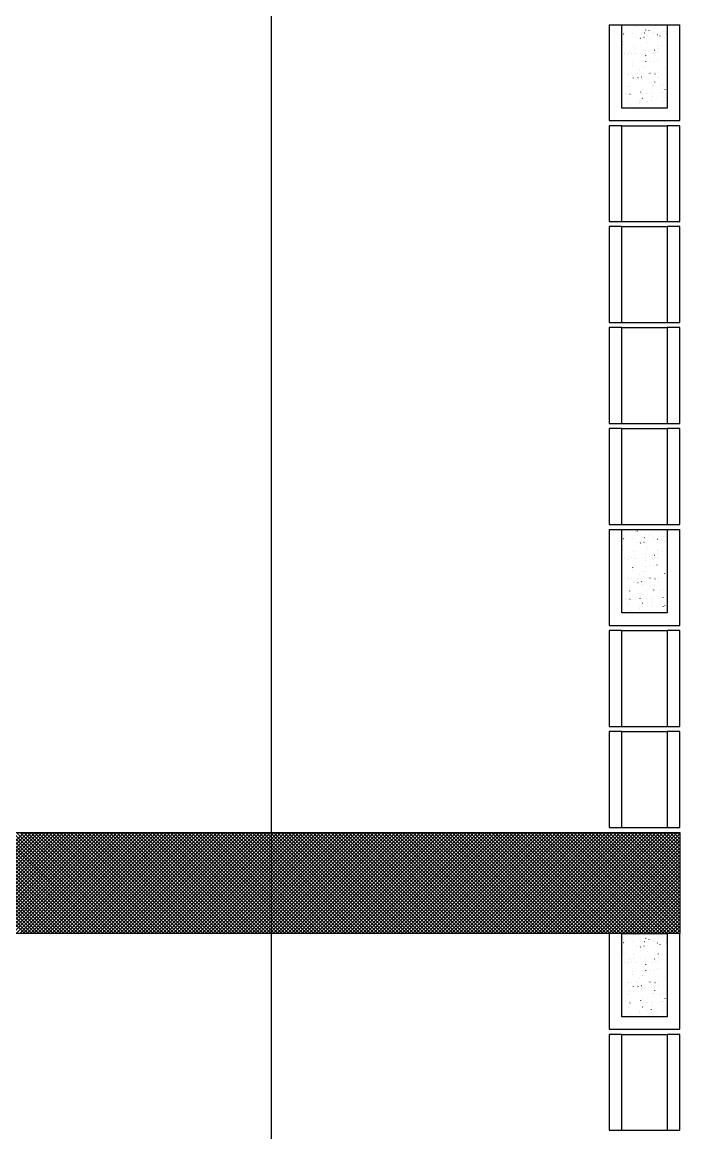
# Model space of a CAD drawing. Extents: x 0 to 119, y 0 to 84.
# Drawn here: x 68.547 to 71.152, y 37.101 to 41.501 of the extents above; entities that cross this region are included whole.
import ezdxf

# ---------------------------------------------------------------- set-up
doc = ezdxf.new("R2010")
doc.units = 0
doc.header["$MEASUREMENT"] = 0
for name, color, linetype in [('10', 252, 'CONTINUOUS'), ('29', 9, 'CONTINUOUS'), ('32', 250, 'CONTINUOUS'), ('6', 178, 'CONTINUOUS')]:
    doc.layers.add(name, color=color, linetype=linetype)

msp = doc.modelspace()

# ---------------------------------------------------------------- linework, layer by layer
at = {"layer": '10', "color": 252, "linetype": 'Continuous'}
for p, q in [((70.871985, 41.491044), (70.871985, 41.111044)), ((70.871985, 41.491044), (71.151985, 41.491044)), ((70.921985, 41.491044), (71.101985, 41.491044)), ((70.921985, 41.161044), (70.921985, 41.491044)), ((71.101985, 41.491044), (71.101985, 41.161044)), ((71.151985, 41.111044), (71.151985, 41.491044)), ((71.101985, 41.161044), (70.921985, 41.161044)), ((70.871985, 41.111044), (71.151985, 41.111044)), ((70.921985, 41.091044), (71.101985, 41.091044)), ((70.921985, 40.711044), (71.101985, 40.711044)), ((70.921985, 40.691044), (71.101985, 40.691044)), ((70.921985, 40.311044), (71.101985, 40.311044)), ((70.921985, 40.311044), (71.101985, 40.311044)), ((70.921985, 40.291044), (71.101985, 40.291044)), ((70.921985, 39.911044), (71.101985, 39.911044)), ((70.921985, 39.891044), (71.101985, 39.891044)), ((70.871985, 39.491044), (70.871985, 39.111044)), ((70.871985, 39.491044), (71.151985, 39.491044)), ((70.921985, 39.511044), (71.101985, 39.511044)), ((70.921985, 39.511044), (71.101985, 39.511044)), ((70.921985, 39.491044), (71.101985, 39.491044)), ((70.921985, 39.161044), (70.921985, 39.491044)), ((71.101985, 39.491044), (71.101985, 39.161044)), ((71.151985, 39.111044), (71.151985, 39.491044)), ((71.101985, 39.161044), (70.921985, 39.161044)), ((70.871985, 39.111044), (71.151985, 39.111044)), ((70.921985, 39.091044), (71.101985, 39.091044)), ((70.921985, 38.711044), (71.101985, 38.711044)), ((70.921985, 38.691044), (71.101985, 38.691044)), ((70.921985, 38.311044), (71.101985, 38.311044)), ((70.871985, 37.891044), (70.871985, 37.511044)), ((70.921985, 37.891044), (71.101985, 37.891044)), ((70.921985, 37.891044), (71.101985, 37.891044)), ((70.921985, 37.561044), (70.921985, 37.891044)), ((71.101985, 37.891044), (71.101985, 37.561044)), ((71.151985, 37.511044), (71.151985, 37.891044)), ((71.101985, 37.561044), (70.921985, 37.561044)), ((70.871985, 37.511044), (71.151985, 37.511044)), ((70.921985, 37.491044), (71.101985, 37.491044)), ((70.921985, 37.111044), (71.101985, 37.111044)), ((70.921985, 37.111044), (71.101985, 37.111044))]:
    msp.add_line(p, q, dxfattribs=at)
for points in [[(70.871985, 40.711044), (70.921985, 40.711044), (70.921985, 41.091044), (70.871985, 41.091044), (70.871985, 40.711044)], [(71.101985, 40.711044), (71.151985, 40.711044), (71.151985, 41.091044), (71.101985, 41.091044), (71.101985, 40.711044)], [(70.871985, 40.311044), (70.921985, 40.311044), (70.921985, 40.691044), (70.871985, 40.691044), (70.871985, 40.311044)], [(71.101985, 40.311044), (71.151985, 40.311044), (71.151985, 40.691044), (71.101985, 40.691044), (71.101985, 40.311044)], [(70.871985, 39.911044), (70.921985, 39.911044), (70.921985, 40.291044), (70.871985, 40.291044), (70.871985, 39.911044)], [(71.101985, 39.911044), (71.151985, 39.911044), (71.151985, 40.291044), (71.101985, 40.291044), (71.101985, 39.911044)], [(70.871985, 39.511044), (70.921985, 39.511044), (70.921985, 39.891044), (70.871985, 39.891044), (70.871985, 39.511044)], [(71.101985, 39.511044), (71.151985, 39.511044), (71.151985, 39.891044), (71.101985, 39.891044), (71.101985, 39.511044)], [(70.871985, 38.711044), (70.921985, 38.711044), (70.921985, 39.091044), (70.871985, 39.091044), (70.871985, 38.711044)], [(71.101985, 38.711044), (71.151985, 38.711044), (71.151985, 39.091044), (71.101985, 39.091044), (71.101985, 38.711044)], [(70.871985, 38.311044), (70.921985, 38.311044), (70.921985, 38.691044), (70.871985, 38.691044), (70.871985, 38.311044)], [(71.101985, 38.311044), (71.151985, 38.311044), (71.151985, 38.691044), (71.101985, 38.691044), (71.101985, 38.311044)], [(70.871985, 37.111044), (70.921985, 37.111044), (70.921985, 37.491044), (70.871985, 37.491044), (70.871985, 37.111044)], [(71.101985, 37.111044), (71.151985, 37.111044), (71.151985, 37.491044), (71.101985, 37.491044), (71.101985, 37.111044)]]:
    msp.add_lwpolyline(points, dxfattribs=at)
at = {"layer": '29', "color": 9, "linetype": 'Continuous'}
for p, q in [((70.921985, 41.473278), (70.921985, 41.473278)), ((70.921985, 41.472777), (70.921985, 41.472777)), ((70.921985, 41.472777), (70.921985, 41.472777)), ((70.921985, 41.455236), (70.922256, 41.455247)), ((70.92236, 41.473361), (70.922653, 41.473426)), ((70.929449, 41.455561), (70.929749, 41.455575)), ((70.934053, 41.457933), (70.934092, 41.458231)), ((70.964815, 41.457106), (70.965115, 41.457119)), ((70.97508, 41.485049), (70.975373, 41.485114)), ((70.985058, 41.485199), (70.985098, 41.485496)), ((71.00204, 41.450603), (71.002222, 41.450841)), ((71.005277, 41.458872), (71.005576, 41.458885)), ((71.01277, 41.459199), (71.013069, 41.459212)), ((71.017015, 41.47012), (71.017198, 41.470358)), ((71.030112, 41.467255), (71.030151, 41.467552)), ((71.048136, 41.460743), (71.048436, 41.460757)), ((71.062812, 41.452936), (71.063105, 41.453001)), ((71.088597, 41.46251), (71.088897, 41.462523)), ((71.09609, 41.462837), (71.09639, 41.46285)), ((71.101908, 41.454251), (71.101985, 41.454352)), ((70.921985, 41.421716), (70.921985, 41.421716)), ((70.921985, 41.421716), (70.921985, 41.421716)), ((70.926619, 41.422743), (70.926912, 41.422808)), ((70.928101, 41.412723), (70.92814, 41.413021)), ((70.967432, 41.405501), (70.967614, 41.405739)), ((70.979106, 41.439989), (70.979146, 41.440286)), ((70.992452, 41.438108), (70.992634, 41.438346)), ((70.995448, 41.438002), (70.99574, 41.438067)), ((71.010092, 41.441248), (71.010385, 41.441313)), ((71.023749, 41.418922), (71.023788, 41.419219)), ((71.0673, 41.409149), (71.067483, 41.409387)), ((71.074754, 41.446188), (71.074793, 41.446485)), ((71.08318, 41.405889), (71.083472, 41.405954)), ((71.09232, 41.441756), (71.092503, 41.441994)), ((71.097824, 41.409136), (71.098117, 41.409201)), ((70.921985, 41.374819), (70.921985, 41.374819)), ((70.921985, 41.374819), (70.921985, 41.374819)), ((70.921985, 41.370154), (70.921985, 41.370154)), ((70.921985, 41.370154), (70.921985, 41.370154)), ((70.921985, 41.370154), (70.921985, 41.370154)), ((70.921985, 41.36627), (70.921985, 41.36627)), ((70.921985, 41.36627), (70.921985, 41.36627)), ((70.921985, 41.36627), (70.921985, 41.36627)), ((70.933655, 41.375329), (70.933954, 41.375342)), ((70.942868, 41.373489), (70.943051, 41.373727)), ((70.946986, 41.375696), (70.947279, 41.375761)), ((70.952456, 41.385984), (70.952639, 41.386222)), ((70.961631, 41.378943), (70.961924, 41.379008)), ((70.972743, 41.391656), (70.972782, 41.391953)), ((70.974116, 41.377095), (70.974416, 41.377108)), ((70.981609, 41.377422), (70.981909, 41.377435)), ((71.014351, 41.39063), (71.014644, 41.390695)), ((71.016975, 41.378966), (71.017275, 41.378979)), ((71.017092, 41.368358), (71.017131, 41.368656)), ((71.042736, 41.377137), (71.042919, 41.377375)), ((71.052324, 41.389632), (71.052507, 41.38987)), ((71.057437, 41.380733), (71.057736, 41.380746)), ((71.06493, 41.38106), (71.065229, 41.381073)), ((71.068097, 41.395624), (71.068136, 41.395921)), ((71.100296, 41.382604), (71.100596, 41.382617)), ((70.921985, 41.346274), (70.921985, 41.346274)), ((70.921985, 41.346274), (70.921985, 41.346274)), ((70.921985, 41.318591), (70.921985, 41.318591)), ((70.921985, 41.318591), (70.921985, 41.318591)), ((70.965889, 41.328325), (70.966182, 41.328389)), ((70.966086, 41.341092), (70.966126, 41.34139)), ((71.002741, 41.325014), (71.002923, 41.325252)), ((71.01114, 41.323148), (71.011179, 41.323446)), ((71.017716, 41.34453), (71.017899, 41.344768)), ((71.034718, 41.343584), (71.035011, 41.343648)), ((71.049363, 41.34683), (71.049656, 41.346895)), ((71.062145, 41.350414), (71.062184, 41.350711)), ((71.093021, 41.316166), (71.093204, 41.316404)), ((70.921985, 41.294402), (70.921985, 41.294402)), ((70.921985, 41.294402), (70.921985, 41.294402)), ((70.921985, 41.294402), (70.921985, 41.294402)), ((70.942955, 41.295318), (70.943255, 41.295331)), ((70.950448, 41.295645), (70.950748, 41.295658)), ((70.960134, 41.295882), (70.960174, 41.29618)), ((70.968133, 41.279912), (70.968315, 41.28015)), ((70.985815, 41.297189), (70.986114, 41.297202)), ((70.986257, 41.281278), (70.98655, 41.281343)), ((70.993153, 41.312518), (70.993335, 41.312756)), ((71.000901, 41.284524), (71.001194, 41.284589)), ((71.004777, 41.274815), (71.004816, 41.275113)), ((71.026276, 41.298956), (71.026576, 41.298969)), ((71.033769, 41.299283), (71.034069, 41.299296)), ((71.053621, 41.296212), (71.053914, 41.296277)), ((71.055782, 41.302081), (71.055821, 41.302378)), ((71.068001, 41.28356), (71.068183, 41.283798)), ((71.069135, 41.300827), (71.069435, 41.30084)), ((71.10013, 41.278783), (71.100169, 41.27908)), ((70.921985, 41.267029), (70.921985, 41.267029)), ((70.921985, 41.267029), (70.921985, 41.267029)), ((70.921985, 41.267029), (70.921985, 41.267029)), ((70.943569, 41.2479), (70.943752, 41.248138)), ((70.953157, 41.260395), (70.95334, 41.260633)), ((70.953771, 41.24755), (70.95381, 41.247847)), ((71.00516, 41.233906), (71.005453, 41.233971)), ((71.043437, 41.251548), (71.04362, 41.251786)), ((71.049125, 41.251517), (71.049164, 41.251815)), ((71.053025, 41.264043), (71.053208, 41.264281)), ((71.073989, 41.249165), (71.074282, 41.24923)), ((71.088633, 41.252412), (71.088926, 41.252477)), ((71.094178, 41.233573), (71.094217, 41.233871)), ((70.921985, 41.219771), (70.921985, 41.219771)), ((70.921985, 41.219771), (70.921985, 41.219771)), ((70.921985, 41.215467), (70.921985, 41.215467)), ((70.921985, 41.215467), (70.921985, 41.215467)), ((70.921985, 41.215467), (70.921985, 41.215467)), ((70.921985, 41.213986), (70.921985, 41.213986)), ((70.921985, 41.213986), (70.921985, 41.213986)), ((70.937796, 41.218972), (70.938089, 41.219037)), ((70.947114, 41.196986), (70.947154, 41.197283)), ((70.95244, 41.222218), (70.952733, 41.222283)), ((70.954654, 41.215412), (70.954954, 41.215425)), ((70.993854, 41.186929), (70.994036, 41.187167)), ((70.995116, 41.217179), (70.995415, 41.217192)), ((70.99812, 41.224252), (70.998159, 41.224549)), ((71.002608, 41.217506), (71.002908, 41.217519)), ((71.003442, 41.199424), (71.003624, 41.199662)), ((71.018417, 41.218941), (71.0186, 41.219179)), ((71.025528, 41.186859), (71.025821, 41.186924)), ((71.037975, 41.21905), (71.038274, 41.219063)), ((71.040172, 41.190106), (71.040465, 41.190171)), ((71.043173, 41.206307), (71.043212, 41.206605)), ((71.078436, 41.220817), (71.078736, 41.22083)), ((71.085929, 41.221144), (71.086229, 41.221157)), ((71.087815, 41.18524), (71.087854, 41.185538)), ((71.092892, 41.201794), (71.093185, 41.201859)), ((71.093722, 41.190577), (71.093904, 41.190815)), ((70.921985, 41.163905), (70.921985, 41.163905)), ((70.921985, 41.163905), (70.921985, 41.163905)), ((70.942383, 41.161044), (70.942383, 41.161044)), ((70.956699, 41.1716), (70.956992, 41.171665)), ((70.973991, 41.161044), (70.973991, 41.161044)), ((70.973991, 41.161044), (70.973991, 41.161044)), ((70.989798, 41.161044), (70.989798, 41.161044)), ((70.989798, 41.161044), (70.989798, 41.161044)), ((70.989798, 41.161044), (70.989798, 41.161044)), ((70.992168, 41.179042), (70.992207, 41.179339)), ((71.037214, 41.161044), (71.037214, 41.161044)), ((71.037214, 41.161044), (71.037214, 41.161044)), ((71.037214, 41.161044), (71.037214, 41.161044)), ((71.07106, 41.161044), (71.07106, 41.161044)), ((71.07106, 41.161044), (71.07106, 41.161044)), ((71.08463, 41.161044), (71.08463, 41.161044)), ((71.08463, 41.161044), (71.08463, 41.161044)), ((70.921985, 39.473278), (70.921985, 39.473278)), ((70.921985, 39.472777), (70.921985, 39.472777)), ((70.921985, 39.472777), (70.921985, 39.472777)), ((70.92236, 39.473361), (70.922653, 39.473426)), ((70.97508, 39.485049), (70.975373, 39.485114)), ((70.985058, 39.485199), (70.985098, 39.485496)), ((71.017015, 39.47012), (71.017198, 39.470358)), ((70.921985, 39.455236), (70.922256, 39.455247)), ((70.929449, 39.455561), (70.929749, 39.455575)), ((70.934053, 39.457933), (70.934092, 39.458231)), ((70.964815, 39.457106), (70.965115, 39.457119)), ((70.979106, 39.439989), (70.979146, 39.440286)), ((70.992452, 39.438108), (70.992634, 39.438346)), ((70.995448, 39.438002), (70.99574, 39.438067)), ((71.00204, 39.450603), (71.002222, 39.450841)), ((71.005277, 39.458872), (71.005576, 39.458885)), ((71.010092, 39.441248), (71.010385, 39.441313)), ((71.01277, 39.459199), (71.013069, 39.459212)), ((71.030112, 39.467255), (71.030151, 39.467552)), ((71.048136, 39.460743), (71.048436, 39.460757)), ((71.062812, 39.452936), (71.063105, 39.453001)), ((71.074754, 39.446188), (71.074793, 39.446485)), ((71.088597, 39.46251), (71.088897, 39.462523)), ((71.09232, 39.441756), (71.092503, 39.441994)), ((71.09609, 39.462837), (71.09639, 39.46285)), ((71.101908, 39.454251), (71.101985, 39.454352)), ((70.921985, 39.421716), (70.921985, 39.421716)), ((70.921985, 39.421716), (70.921985, 39.421716)), ((70.926619, 39.422743), (70.926912, 39.422808)), ((70.928101, 39.412723), (70.92814, 39.413021)), ((70.952456, 39.385984), (70.952639, 39.386222)), ((70.967432, 39.405501), (70.967614, 39.405739)), ((70.972743, 39.391656), (70.972782, 39.391953)), ((71.014351, 39.39063), (71.014644, 39.390695)), ((71.023749, 39.418922), (71.023788, 39.419219)), ((71.052324, 39.389632), (71.052507, 39.38987)), ((71.057437, 39.380733), (71.057736, 39.380746)), ((71.06493, 39.38106), (71.065229, 39.381073)), ((71.0673, 39.409149), (71.067483, 39.409387)), ((71.068097, 39.395624), (71.068136, 39.395921)), ((71.08318, 39.405889), (71.083472, 39.405954)), ((71.097824, 39.409136), (71.098117, 39.409201)), ((71.100296, 39.382604), (71.100596, 39.382617)), ((70.921985, 39.374819), (70.921985, 39.374819)), ((70.921985, 39.374819), (70.921985, 39.374819)), ((70.921985, 39.370154), (70.921985, 39.370154)), ((70.921985, 39.370154), (70.921985, 39.370154)), ((70.921985, 39.370154), (70.921985, 39.370154)), ((70.921985, 39.36627), (70.921985, 39.36627)), ((70.921985, 39.36627), (70.921985, 39.36627)), ((70.921985, 39.36627), (70.921985, 39.36627)), ((70.921985, 39.346274), (70.921985, 39.346274)), ((70.921985, 39.346274), (70.921985, 39.346274)), ((70.933655, 39.375329), (70.933954, 39.375342)), ((70.942868, 39.373489), (70.943051, 39.373727)), ((70.946986, 39.375696), (70.947279, 39.375761)), ((70.961631, 39.378943), (70.961924, 39.379008)), ((70.966086, 39.341092), (70.966126, 39.34139)), ((70.974116, 39.377095), (70.974416, 39.377108)), ((70.981609, 39.377422), (70.981909, 39.377435)), ((71.016975, 39.378966), (71.017275, 39.378979)), ((71.017092, 39.368358), (71.017131, 39.368656)), ((71.017716, 39.34453), (71.017899, 39.344768)), ((71.034718, 39.343584), (71.035011, 39.343648)), ((71.042736, 39.377137), (71.042919, 39.377375)), ((71.049363, 39.34683), (71.049656, 39.346895)), ((71.062145, 39.350414), (71.062184, 39.350711)), ((70.921985, 39.318591), (70.921985, 39.318591)), ((70.921985, 39.318591), (70.921985, 39.318591)), ((70.921985, 39.294402), (70.921985, 39.294402)), ((70.921985, 39.294402), (70.921985, 39.294402)), ((70.921985, 39.294402), (70.921985, 39.294402)), ((70.942955, 39.295318), (70.943255, 39.295331)), ((70.950448, 39.295645), (70.950748, 39.295658)), ((70.960134, 39.295882), (70.960174, 39.29618)), ((70.965889, 39.328325), (70.966182, 39.328389)), ((70.985815, 39.297189), (70.986114, 39.297202)), ((70.993153, 39.312518), (70.993335, 39.312756)), ((71.002741, 39.325014), (71.002923, 39.325252)), ((71.01114, 39.323148), (71.011179, 39.323446)), ((71.026276, 39.298956), (71.026576, 39.298969)), ((71.033769, 39.299283), (71.034069, 39.299296)), ((71.053621, 39.296212), (71.053914, 39.296277)), ((71.055782, 39.302081), (71.055821, 39.302378)), ((71.069135, 39.300827), (71.069435, 39.30084)), ((71.093021, 39.316166), (71.093204, 39.316404)), ((70.921985, 39.267029), (70.921985, 39.267029)), ((70.921985, 39.267029), (70.921985, 39.267029)), ((70.921985, 39.267029), (70.921985, 39.267029)), ((70.943569, 39.2479), (70.943752, 39.248138)), ((70.953157, 39.260395), (70.95334, 39.260633)), ((70.968133, 39.279912), (70.968315, 39.28015)), ((70.986257, 39.281278), (70.98655, 39.281343)), ((71.000901, 39.284524), (71.001194, 39.284589)), ((71.004777, 39.274815), (71.004816, 39.275113)), ((71.043437, 39.251548), (71.04362, 39.251786)), ((71.049125, 39.251517), (71.049164, 39.251815)), ((71.053025, 39.264043), (71.053208, 39.264281)), ((71.068001, 39.28356), (71.068183, 39.283798)), ((71.073989, 39.249165), (71.074282, 39.24923)), ((71.088633, 39.252412), (71.088926, 39.252477)), ((71.10013, 39.278783), (71.100169, 39.27908)), ((70.921985, 39.219771), (70.921985, 39.219771)), ((70.921985, 39.219771), (70.921985, 39.219771)), ((70.921985, 39.215467), (70.921985, 39.215467)), ((70.921985, 39.215467), (70.921985, 39.215467)), ((70.921985, 39.215467), (70.921985, 39.215467)), ((70.921985, 39.213986), (70.921985, 39.213986)), ((70.921985, 39.213986), (70.921985, 39.213986)), ((70.937796, 39.218972), (70.938089, 39.219037)), ((70.95244, 39.222218), (70.952733, 39.222283)), ((70.953771, 39.24755), (70.95381, 39.247847)), ((70.954654, 39.215412), (70.954954, 39.215425)), ((70.995116, 39.217179), (70.995415, 39.217192)), ((70.99812, 39.224252), (70.998159, 39.224549)), ((71.002608, 39.217506), (71.002908, 39.217519)), ((71.00516, 39.233906), (71.005453, 39.233971)), ((71.018417, 39.218941), (71.0186, 39.219179)), ((71.037975, 39.21905), (71.038274, 39.219063)), ((71.043173, 39.206307), (71.043212, 39.206605)), ((71.078436, 39.220817), (71.078736, 39.22083)), ((71.085929, 39.221144), (71.086229, 39.221157)), ((71.094178, 39.233573), (71.094217, 39.233871)), ((70.921985, 39.163905), (70.921985, 39.163905)), ((70.921985, 39.163905), (70.921985, 39.163905)), ((70.942383, 39.161044), (70.942383, 39.161044)), ((70.947114, 39.196986), (70.947154, 39.197283)), ((70.956699, 39.1716), (70.956992, 39.171665)), ((70.973991, 39.161044), (70.973991, 39.161044)), ((70.973991, 39.161044), (70.973991, 39.161044)), ((70.989798, 39.161044), (70.989798, 39.161044)), ((70.989798, 39.161044), (70.989798, 39.161044)), ((70.989798, 39.161044), (70.989798, 39.161044)), ((70.992168, 39.179042), (70.992207, 39.179339)), ((70.993854, 39.186929), (70.994036, 39.187167)), ((71.003442, 39.199424), (71.003624, 39.199662)), ((71.025528, 39.186859), (71.025821, 39.186924)), ((71.037214, 39.161044), (71.037214, 39.161044)), ((71.037214, 39.161044), (71.037214, 39.161044)), ((71.037214, 39.161044), (71.037214, 39.161044)), ((71.040172, 39.190106), (71.040465, 39.190171)), ((71.07106, 39.161044), (71.07106, 39.161044)), ((71.07106, 39.161044), (71.07106, 39.161044)), ((71.08463, 39.161044), (71.08463, 39.161044)), ((71.08463, 39.161044), (71.08463, 39.161044)), ((71.087815, 39.18524), (71.087854, 39.185538)), ((71.092892, 39.201794), (71.093185, 39.201859)), ((71.093722, 39.190577), (71.093904, 39.190815)), ((68.155214, 37.891044), (68.555214, 38.291044)), ((68.156811, 38.291044), (68.556811, 37.891044)), ((68.169356, 37.891044), (68.569356, 38.291044)), ((68.170953, 38.291044), (68.570953, 37.891044)), ((68.183498, 37.891044), (68.583498, 38.291044)), ((68.185095, 38.291044), (68.585095, 37.891044)), ((68.19764, 37.891044), (68.59764, 38.291044)), ((68.199238, 38.291044), (68.599238, 37.891044)), ((68.211782, 37.891044), (68.611782, 38.291044)), ((68.21338, 38.291044), (68.61338, 37.891044)), ((68.225925, 37.891044), (68.625925, 38.291044)), ((68.227522, 38.291044), (68.627522, 37.891044)), ((68.240067, 37.891044), (68.640067, 38.291044)), ((68.241664, 38.291044), (68.641664, 37.891044)), ((68.254209, 37.891044), (68.654209, 38.291044)), ((68.255806, 38.291044), (68.655806, 37.891044)), ((68.268351, 37.891044), (68.668351, 38.291044)), ((68.269948, 38.291044), (68.669948, 37.891044)), ((68.282493, 37.891044), (68.682493, 38.291044)), ((68.28409, 38.291044), (68.68409, 37.891044)), ((68.296635, 37.891044), (68.696635, 38.291044)), ((68.298232, 38.291044), (68.698232, 37.891044)), ((68.310777, 37.891044), (68.710777, 38.291044)), ((68.312375, 38.291044), (68.712375, 37.891044)), ((68.32492, 37.891044), (68.72492, 38.291044)), ((68.326517, 38.291044), (68.726517, 37.891044)), ((68.339062, 37.891044), (68.739062, 38.291044)), ((68.340659, 38.291044), (68.740659, 37.891044)), ((68.353204, 37.891044), (68.753204, 38.291044)), ((68.354801, 38.291044), (68.754801, 37.891044)), ((68.367346, 37.891044), (68.767346, 38.291044)), ((68.368943, 38.291044), (68.768943, 37.891044)), ((68.381488, 37.891044), (68.781488, 38.291044)), ((68.383085, 38.291044), (68.783085, 37.891044)), ((68.39563, 37.891044), (68.79563, 38.291044)), ((68.397227, 38.291044), (68.797227, 37.891044)), ((68.409772, 37.891044), (68.809772, 38.291044)), ((68.41137, 38.291044), (68.81137, 37.891044)), ((68.423915, 37.891044), (68.823915, 38.291044)), ((68.425512, 38.291044), (68.825512, 37.891044)), ((68.438057, 37.891044), (68.838057, 38.291044)), ((68.439654, 38.291044), (68.839654, 37.891044)), ((68.452199, 37.891044), (68.852199, 38.291044)), ((68.453796, 38.291044), (68.853796, 37.891044)), ((68.466341, 37.891044), (68.866341, 38.291044)), ((68.467938, 38.291044), (68.867938, 37.891044)), ((68.480483, 37.891044), (68.880483, 38.291044)), ((68.48208, 38.291044), (68.88208, 37.891044)), ((68.494625, 37.891044), (68.894625, 38.291044)), ((68.496222, 38.291044), (68.896222, 37.891044)), ((68.508767, 37.891044), (68.908767, 38.291044)), ((68.510365, 38.291044), (68.910365, 37.891044)), ((68.522909, 37.891044), (68.922909, 38.291044)), ((68.524507, 38.291044), (68.924507, 37.891044)), ((68.537052, 37.891044), (68.937052, 38.291044)), ((68.538649, 38.291044), (68.938649, 37.891044)), ((68.551194, 37.891044), (68.951194, 38.291044)), ((68.552791, 38.291044), (68.952791, 37.891044)), ((68.565336, 37.891044), (68.965336, 38.291044)), ((68.566933, 38.291044), (68.966933, 37.891044)), ((68.579478, 37.891044), (68.979478, 38.291044)), ((68.581075, 38.291044), (68.981075, 37.891044)), ((68.59362, 37.891044), (68.99362, 38.291044)), ((68.595217, 38.291044), (68.995217, 37.891044)), ((68.607762, 37.891044), (69.007762, 38.291044)), ((68.609359, 38.291044), (69.009359, 37.891044)), ((68.621904, 37.891044), (69.021904, 38.291044)), ((68.623502, 38.291044), (69.023502, 37.891044)), ((68.636047, 37.891044), (69.036047, 38.291044)), ((68.637644, 38.291044), (69.037644, 37.891044)), ((68.650189, 37.891044), (69.050189, 38.291044)), ((68.651786, 38.291044), (69.051786, 37.891044)), ((68.664331, 37.891044), (69.064331, 38.291044)), ((68.665928, 38.291044), (69.065928, 37.891044)), ((68.678473, 37.891044), (69.078473, 38.291044)), ((68.68007, 38.291044), (69.08007, 37.891044)), ((68.692615, 37.891044), (69.092615, 38.291044)), ((68.694212, 38.291044), (69.094212, 37.891044)), ((68.706757, 37.891044), (69.106757, 38.291044)), ((68.708354, 38.291044), (69.108354, 37.891044)), ((68.720899, 37.891044), (69.120899, 38.291044)), ((68.722497, 38.291044), (69.122497, 37.891044)), ((68.735041, 37.891044), (69.135041, 38.291044)), ((68.736639, 38.291044), (69.136639, 37.891044)), ((68.749184, 37.891044), (69.149184, 38.291044)), ((68.750781, 38.291044), (69.150781, 37.891044)), ((68.763326, 37.891044), (69.163326, 38.291044)), ((68.764923, 38.291044), (69.164923, 37.891044)), ((68.777468, 37.891044), (69.177468, 38.291044)), ((68.779065, 38.291044), (69.179065, 37.891044)), ((68.79161, 37.891044), (69.19161, 38.291044)), ((68.793207, 38.291044), (69.193207, 37.891044)), ((68.805752, 37.891044), (69.205752, 38.291044)), ((68.807349, 38.291044), (69.207349, 37.891044)), ((68.819894, 37.891044), (69.219894, 38.291044)), ((68.821492, 38.291044), (69.221492, 37.891044)), ((68.834036, 37.891044), (69.234036, 38.291044)), ((68.835634, 38.291044), (69.235634, 37.891044)), ((68.848179, 37.891044), (69.248179, 38.291044)), ((68.849776, 38.291044), (69.249776, 37.891044)), ((68.862321, 37.891044), (69.262321, 38.291044)), ((68.863918, 38.291044), (69.263918, 37.891044)), ((68.876463, 37.891044), (69.276463, 38.291044)), ((68.87806, 38.291044), (69.27806, 37.891044)), ((68.890605, 37.891044), (69.290605, 38.291044)), ((68.892202, 38.291044), (69.292202, 37.891044)), ((68.904747, 37.891044), (69.304747, 38.291044)), ((68.906344, 38.291044), (69.306344, 37.891044)), ((68.918889, 37.891044), (69.318889, 38.291044)), ((68.920486, 38.291044), (69.320486, 37.891044)), ((68.933031, 37.891044), (69.333031, 38.291044)), ((68.934629, 38.291044), (69.334629, 37.891044)), ((68.947174, 37.891044), (69.347174, 38.291044)), ((68.948771, 38.291044), (69.348771, 37.891044)), ((68.961316, 37.891044), (69.361316, 38.291044)), ((68.962913, 38.291044), (69.362913, 37.891044)), ((68.975458, 37.891044), (69.375458, 38.291044)), ((68.977055, 38.291044), (69.377055, 37.891044)), ((68.9896, 37.891044), (69.3896, 38.291044)), ((68.991197, 38.291044), (69.391197, 37.891044)), ((69.003742, 37.891044), (69.403742, 38.291044)), ((69.005339, 38.291044), (69.405339, 37.891044)), ((69.017884, 37.891044), (69.417884, 38.291044)), ((69.019481, 38.291044), (69.419481, 37.891044)), ((69.032026, 37.891044), (69.432026, 38.291044)), ((69.033624, 38.291044), (69.433624, 37.891044)), ((69.046168, 37.891044), (69.446168, 38.291044)), ((69.047766, 38.291044), (69.447766, 37.891044)), ((69.060311, 37.891044), (69.460311, 38.291044)), ((69.061908, 38.291044), (69.461908, 37.891044)), ((69.074453, 37.891044), (69.474453, 38.291044)), ((69.07605, 38.291044), (69.47605, 37.891044)), ((69.088595, 37.891044), (69.488595, 38.291044)), ((69.090192, 38.291044), (69.490192, 37.891044)), ((69.102737, 37.891044), (69.502737, 38.291044)), ((69.104334, 38.291044), (69.504334, 37.891044)), ((69.116879, 37.891044), (69.516879, 38.291044)), ((69.118476, 38.291044), (69.518476, 37.891044)), ((69.131021, 37.891044), (69.531021, 38.291044)), ((69.132618, 38.291044), (69.532618, 37.891044)), ((69.145163, 37.891044), (69.545163, 38.291044)), ((69.146761, 38.291044), (69.546761, 37.891044)), ((69.159306, 37.891044), (69.559306, 38.291044)), ((69.160903, 38.291044), (69.560903, 37.891044)), ((69.173448, 37.891044), (69.573448, 38.291044)), ((69.175045, 38.291044), (69.575045, 37.891044)), ((69.18759, 37.891044), (69.58759, 38.291044)), ((69.189187, 38.291044), (69.589187, 37.891044)), ((69.201732, 37.891044), (69.601732, 38.291044)), ((69.203329, 38.291044), (69.603329, 37.891044)), ((69.215874, 37.891044), (69.615874, 38.291044)), ((69.217471, 38.291044), (69.617471, 37.891044)), ((69.230016, 37.891044), (69.630016, 38.291044)), ((69.231613, 38.291044), (69.631613, 37.891044)), ((69.244158, 37.891044), (69.644158, 38.291044)), ((69.245756, 38.291044), (69.645756, 37.891044)), ((69.258301, 37.891044), (69.658301, 38.291044)), ((69.259898, 38.291044), (69.659898, 37.891044)), ((69.272443, 37.891044), (69.672443, 38.291044)), ((69.27404, 38.291044), (69.67404, 37.891044)), ((69.286585, 37.891044), (69.686585, 38.291044)), ((69.288182, 38.291044), (69.688182, 37.891044)), ((69.300727, 37.891044), (69.700727, 38.291044)), ((69.302324, 38.291044), (69.702324, 37.891044)), ((69.314869, 37.891044), (69.714869, 38.291044)), ((69.316466, 38.291044), (69.716466, 37.891044)), ((69.329011, 37.891044), (69.729011, 38.291044)), ((69.330608, 38.291044), (69.730608, 37.891044)), ((69.343153, 37.891044), (69.743153, 38.291044)), ((69.344751, 38.291044), (69.744751, 37.891044)), ((69.357295, 37.891044), (69.757295, 38.291044)), ((69.358893, 38.291044), (69.758893, 37.891044)), ((69.371438, 37.891044), (69.771438, 38.291044)), ((69.373035, 38.291044), (69.773035, 37.891044)), ((69.38558, 37.891044), (69.78558, 38.291044)), ((69.387177, 38.291044), (69.787177, 37.891044)), ((69.399722, 37.891044), (69.799722, 38.291044)), ((69.401319, 38.291044), (69.801319, 37.891044)), ((69.413864, 37.891044), (69.813864, 38.291044)), ((69.415461, 38.291044), (69.815461, 37.891044)), ((69.428006, 37.891044), (69.828006, 38.291044)), ((69.429603, 38.291044), (69.829603, 37.891044)), ((69.442148, 37.891044), (69.842148, 38.291044)), ((69.443745, 38.291044), (69.843745, 37.891044)), ((69.45629, 37.891044), (69.85629, 38.291044)), ((69.457888, 38.291044), (69.857888, 37.891044)), ((69.470433, 37.891044), (69.870433, 38.291044)), ((69.47203, 38.291044), (69.87203, 37.891044)), ((69.484575, 37.891044), (69.884575, 38.291044)), ((69.486172, 38.291044), (69.886172, 37.891044)), ((69.498717, 37.891044), (69.898717, 38.291044)), ((69.500314, 38.291044), (69.900314, 37.891044)), ((69.512859, 37.891044), (69.912859, 38.291044)), ((69.514456, 38.291044), (69.914456, 37.891044)), ((69.527001, 37.891044), (69.927001, 38.291044)), ((69.528598, 38.291044), (69.928598, 37.891044)), ((69.541143, 37.891044), (69.941143, 38.291044)), ((69.54274, 38.291044), (69.94274, 37.891044)), ((69.555285, 37.891044), (69.955285, 38.291044)), ((69.556883, 38.291044), (69.956883, 37.891044)), ((69.569427, 37.891044), (69.969427, 38.291044)), ((69.571025, 38.291044), (69.971025, 37.891044)), ((69.58357, 37.891044), (69.98357, 38.291044)), ((69.585167, 38.291044), (69.985167, 37.891044)), ((69.597712, 37.891044), (69.997712, 38.291044)), ((69.599309, 38.291044), (69.999309, 37.891044)), ((69.611854, 37.891044), (70.011854, 38.291044)), ((69.613451, 38.291044), (70.013451, 37.891044)), ((69.625996, 37.891044), (70.025996, 38.291044)), ((69.627593, 38.291044), (70.027593, 37.891044)), ((69.640138, 37.891044), (70.040138, 38.291044)), ((69.641735, 38.291044), (70.041735, 37.891044)), ((69.65428, 37.891044), (70.05428, 38.291044)), ((69.655878, 38.291044), (70.055878, 37.891044)), ((69.668422, 37.891044), (70.068422, 38.291044)), ((69.67002, 38.291044), (70.07002, 37.891044)), ((69.682565, 37.891044), (70.082565, 38.291044)), ((69.684162, 38.291044), (70.084162, 37.891044)), ((69.696707, 37.891044), (70.096707, 38.291044)), ((69.698304, 38.291044), (70.098304, 37.891044)), ((69.710849, 37.891044), (70.110849, 38.291044)), ((69.712446, 38.291044), (70.112446, 37.891044)), ((69.724991, 37.891044), (70.124991, 38.291044)), ((69.726588, 38.291044), (70.126588, 37.891044)), ((69.739133, 37.891044), (70.139133, 38.291044)), ((69.74073, 38.291044), (70.14073, 37.891044)), ((69.753275, 37.891044), (70.153275, 38.291044)), ((69.754872, 38.291044), (70.154872, 37.891044)), ((69.767417, 37.891044), (70.167417, 38.291044)), ((69.769015, 38.291044), (70.169015, 37.891044)), ((69.78156, 37.891044), (70.18156, 38.291044)), ((69.783157, 38.291044), (70.183157, 37.891044)), ((69.795702, 37.891044), (70.195702, 38.291044)), ((69.797299, 38.291044), (70.197299, 37.891044)), ((69.809844, 37.891044), (70.209844, 38.291044)), ((69.811441, 38.291044), (70.211441, 37.891044)), ((69.823986, 37.891044), (70.223986, 38.291044)), ((69.825583, 38.291044), (70.225583, 37.891044)), ((69.838128, 37.891044), (70.238128, 38.291044)), ((69.839725, 38.291044), (70.239725, 37.891044)), ((69.85227, 37.891044), (70.25227, 38.291044)), ((69.853867, 38.291044), (70.253867, 37.891044)), ((69.866412, 37.891044), (70.266412, 38.291044)), ((69.86801, 38.291044), (70.26801, 37.891044)), ((69.880554, 37.891044), (70.280554, 38.291044)), ((69.882152, 38.291044), (70.282152, 37.891044)), ((69.894697, 37.891044), (70.294697, 38.291044)), ((69.896294, 38.291044), (70.296294, 37.891044)), ((69.908839, 37.891044), (70.308839, 38.291044)), ((69.910436, 38.291044), (70.310436, 37.891044)), ((69.922981, 37.891044), (70.322981, 38.291044)), ((69.924578, 38.291044), (70.324578, 37.891044)), ((69.937123, 37.891044), (70.337123, 38.291044)), ((69.93872, 38.291044), (70.33872, 37.891044)), ((69.951265, 37.891044), (70.351265, 38.291044)), ((69.952862, 38.291044), (70.352862, 37.891044)), ((69.965407, 37.891044), (70.365407, 38.291044)), ((69.967005, 38.291044), (70.367005, 37.891044)), ((69.979549, 37.891044), (70.379549, 38.291044)), ((69.981147, 38.291044), (70.381147, 37.891044)), ((69.993692, 37.891044), (70.393692, 38.291044)), ((69.995289, 38.291044), (70.395289, 37.891044)), ((70.007834, 37.891044), (70.407834, 38.291044)), ((70.009431, 38.291044), (70.409431, 37.891044)), ((70.021976, 37.891044), (70.421976, 38.291044)), ((70.023573, 38.291044), (70.423573, 37.891044)), ((70.036118, 37.891044), (70.436118, 38.291044)), ((70.037715, 38.291044), (70.437715, 37.891044)), ((70.05026, 37.891044), (70.45026, 38.291044)), ((70.051857, 38.291044), (70.451857, 37.891044)), ((70.064402, 37.891044), (70.464402, 38.291044)), ((70.065999, 38.291044), (70.465999, 37.891044)), ((70.078544, 37.891044), (70.478544, 38.291044)), ((70.080142, 38.291044), (70.480142, 37.891044)), ((70.092687, 37.891044), (70.492687, 38.291044)), ((70.094284, 38.291044), (70.494284, 37.891044)), ((70.106829, 37.891044), (70.506829, 38.291044)), ((70.108426, 38.291044), (70.508426, 37.891044)), ((70.120971, 37.891044), (70.520971, 38.291044)), ((70.122568, 38.291044), (70.522568, 37.891044)), ((70.135113, 37.891044), (70.535113, 38.291044)), ((70.13671, 38.291044), (70.53671, 37.891044)), ((70.149255, 37.891044), (70.549255, 38.291044)), ((70.150852, 38.291044), (70.550852, 37.891044)), ((70.163397, 37.891044), (70.563397, 38.291044)), ((70.164994, 38.291044), (70.564994, 37.891044)), ((70.177539, 37.891044), (70.577539, 38.291044)), ((70.179137, 38.291044), (70.579137, 37.891044)), ((70.191681, 37.891044), (70.591681, 38.291044)), ((70.193279, 38.291044), (70.593279, 37.891044)), ((70.205824, 37.891044), (70.605824, 38.291044)), ((70.207421, 38.291044), (70.607421, 37.891044)), ((70.219966, 37.891044), (70.619966, 38.291044)), ((70.221563, 38.291044), (70.621563, 37.891044)), ((70.234108, 37.891044), (70.634108, 38.291044)), ((70.235705, 38.291044), (70.635705, 37.891044)), ((70.24825, 37.891044), (70.64825, 38.291044)), ((70.249847, 38.291044), (70.649847, 37.891044)), ((70.262392, 37.891044), (70.662392, 38.291044)), ((70.263989, 38.291044), (70.663989, 37.891044)), ((70.276534, 37.891044), (70.676534, 38.291044)), ((70.278131, 38.291044), (70.678131, 37.891044)), ((70.290676, 37.891044), (70.690676, 38.291044)), ((70.292274, 38.291044), (70.692274, 37.891044)), ((70.304819, 37.891044), (70.704819, 38.291044)), ((70.306416, 38.291044), (70.706416, 37.891044)), ((70.318961, 37.891044), (70.718961, 38.291044)), ((70.320558, 38.291044), (70.720558, 37.891044)), ((70.333103, 37.891044), (70.733103, 38.291044)), ((70.3347, 38.291044), (70.7347, 37.891044)), ((70.347245, 37.891044), (70.747245, 38.291044)), ((70.348842, 38.291044), (70.748842, 37.891044)), ((70.361387, 37.891044), (70.761387, 38.291044)), ((70.362984, 38.291044), (70.762984, 37.891044)), ((70.375529, 37.891044), (70.775529, 38.291044)), ((70.377126, 38.291044), (70.777126, 37.891044)), ((70.389671, 37.891044), (70.789671, 38.291044)), ((70.391269, 38.291044), (70.791269, 37.891044)), ((70.403813, 37.891044), (70.803813, 38.291044)), ((70.405411, 38.291044), (70.805411, 37.891044)), ((70.417956, 37.891044), (70.817956, 38.291044)), ((70.419553, 38.291044), (70.819553, 37.891044)), ((70.432098, 37.891044), (70.832098, 38.291044)), ((70.433695, 38.291044), (70.833695, 37.891044)), ((70.44624, 37.891044), (70.84624, 38.291044)), ((70.447837, 38.291044), (70.847837, 37.891044)), ((70.460382, 37.891044), (70.860382, 38.291044)), ((70.461979, 38.291044), (70.861979, 37.891044)), ((70.474524, 37.891044), (70.874524, 38.291044)), ((70.476121, 38.291044), (70.876121, 37.891044)), ((70.488666, 37.891044), (70.888666, 38.291044)), ((70.490264, 38.291044), (70.890264, 37.891044)), ((70.502808, 37.891044), (70.902808, 38.291044)), ((70.504406, 38.291044), (70.904406, 37.891044)), ((70.516951, 37.891044), (70.916951, 38.291044)), ((70.518548, 38.291044), (70.918548, 37.891044)), ((70.531093, 37.891044), (70.931093, 38.291044)), ((70.53269, 38.291044), (70.93269, 37.891044)), ((70.545235, 37.891044), (70.945235, 38.291044)), ((70.546832, 38.291044), (70.946832, 37.891044)), ((70.559377, 37.891044), (70.959377, 38.291044)), ((70.560974, 38.291044), (70.960974, 37.891044)), ((70.573519, 37.891044), (70.973519, 38.291044)), ((70.575116, 38.291044), (70.975116, 37.891044)), ((70.587661, 37.891044), (70.987661, 38.291044)), ((70.589258, 38.291044), (70.989258, 37.891044)), ((70.601803, 37.891044), (71.001803, 38.291044)), ((70.603401, 38.291044), (71.003401, 37.891044)), ((70.615946, 37.891044), (71.015946, 38.291044)), ((70.617543, 38.291044), (71.017543, 37.891044)), ((70.630088, 37.891044), (71.030088, 38.291044)), ((70.631685, 38.291044), (71.031685, 37.891044)), ((70.64423, 37.891044), (71.04423, 38.291044)), ((70.645827, 38.291044), (71.045827, 37.891044)), ((70.658372, 37.891044), (71.058372, 38.291044)), ((70.659969, 38.291044), (71.059969, 37.891044)), ((70.672514, 37.891044), (71.072514, 38.291044)), ((70.674111, 38.291044), (71.074111, 37.891044)), ((70.686656, 37.891044), (71.086656, 38.291044)), ((70.688253, 38.291044), (71.088253, 37.891044)), ((70.700798, 37.891044), (71.100798, 38.291044)), ((70.702396, 38.291044), (71.102396, 37.891044)), ((70.71494, 37.891044), (71.11494, 38.291044)), ((70.716538, 38.291044), (71.116538, 37.891044)), ((70.729083, 37.891044), (71.129083, 38.291044)), ((70.73068, 38.291044), (71.13068, 37.891044)), ((70.743225, 37.891044), (71.143225, 38.291044)), ((70.744822, 38.291044), (71.144822, 37.891044)), ((70.757367, 37.891044), (71.151985, 38.285662)), ((70.758964, 38.291044), (71.151985, 37.898022)), ((70.773106, 38.291044), (71.151985, 37.912164)), ((70.787248, 38.291044), (71.151985, 37.926307)), ((70.801391, 38.291044), (71.151985, 37.940449)), ((70.815533, 38.291044), (71.151985, 37.954591)), ((70.829675, 38.291044), (71.151985, 37.968733)), ((70.843817, 38.291044), (71.151985, 37.982875)), ((70.857959, 38.291044), (71.151985, 37.997017)), ((70.872101, 38.291044), (71.151985, 38.011159)), ((70.886243, 38.291044), (71.151985, 38.025302)), ((70.900385, 38.291044), (71.151985, 38.039444)), ((70.914528, 38.291044), (71.151985, 38.053586)), ((70.92867, 38.291044), (71.151985, 38.067728)), ((70.942812, 38.291044), (71.151985, 38.08187)), ((70.956954, 38.291044), (71.151985, 38.096012)), ((70.971096, 38.291044), (71.151985, 38.110154)), ((70.985238, 38.291044), (71.151985, 38.124296)), ((70.99938, 38.291044), (71.151985, 38.138439)), ((71.013523, 38.291044), (71.151985, 38.152581)), ((71.027665, 38.291044), (71.151985, 38.166723)), ((71.041807, 38.291044), (71.151985, 38.180865)), ((71.055949, 38.291044), (71.151985, 38.195007)), ((71.070091, 38.291044), (71.151985, 38.209149)), ((71.084233, 38.291044), (71.151985, 38.223291)), ((71.098375, 38.291044), (71.151985, 38.237434)), ((71.112517, 38.291044), (71.151985, 38.251576)), ((71.12666, 38.291044), (71.151985, 38.265718)), ((71.140802, 38.291044), (71.151985, 38.27986)), ((70.771509, 37.891044), (71.151985, 38.27152)), ((70.785651, 37.891044), (71.151985, 38.257378)), ((70.799793, 37.891044), (71.151985, 38.243236)), ((70.813935, 37.891044), (71.151985, 38.229094)), ((70.828078, 37.891044), (71.151985, 38.214952)), ((70.84222, 37.891044), (71.151985, 38.200809)), ((70.856362, 37.891044), (71.151985, 38.186667)), ((70.870504, 37.891044), (71.151985, 38.172525)), ((70.884646, 37.891044), (71.151985, 38.158383)), ((70.898788, 37.891044), (71.151985, 38.144241)), ((70.91293, 37.891044), (71.151985, 38.130099)), ((70.927073, 37.891044), (71.151985, 38.115957)), ((70.941215, 37.891044), (71.151985, 38.101815)), ((70.955357, 37.891044), (71.151985, 38.087672)), ((70.969499, 37.891044), (71.151985, 38.07353)), ((70.983641, 37.891044), (71.151985, 38.059388)), ((70.997783, 37.891044), (71.151985, 38.045246)), ((71.011925, 37.891044), (71.151985, 38.031104)), ((71.026067, 37.891044), (71.151985, 38.016962)), ((71.04021, 37.891044), (71.151985, 38.00282)), ((71.054352, 37.891044), (71.151985, 37.988677)), ((71.068494, 37.891044), (71.151985, 37.974535)), ((71.082636, 37.891044), (71.151985, 37.960393)), ((71.096778, 37.891044), (71.151985, 37.946251)), ((71.11092, 37.891044), (71.151985, 37.932109)), ((70.97508, 37.885049), (70.975373, 37.885114)), ((70.985058, 37.885199), (70.985098, 37.885496)), ((71.125062, 37.891044), (71.151985, 37.917967)), ((71.139205, 37.891044), (71.151985, 37.903825)), ((70.921985, 37.873278), (70.921985, 37.873278)), ((70.921985, 37.872777), (70.921985, 37.872777)), ((70.921985, 37.872777), (70.921985, 37.872777)), ((70.921985, 37.855236), (70.922256, 37.855247)), ((70.92236, 37.873361), (70.922653, 37.873426)), ((70.929449, 37.855561), (70.929749, 37.855575)), ((70.934053, 37.857933), (70.934092, 37.858231)), ((70.964815, 37.857106), (70.965115, 37.857119)), ((70.979106, 37.839989), (70.979146, 37.840286)), ((71.00204, 37.850603), (71.002222, 37.850841)), ((71.005277, 37.858872), (71.005576, 37.858885)), ((71.010092, 37.841248), (71.010385, 37.841313)), ((71.01277, 37.859199), (71.013069, 37.859212)), ((71.017015, 37.87012), (71.017198, 37.870358)), ((71.030112, 37.867255), (71.030151, 37.867552)), ((71.048136, 37.860743), (71.048436, 37.860757)), ((71.062812, 37.852936), (71.063105, 37.853001)), ((71.074754, 37.846188), (71.074793, 37.846485)), ((71.088597, 37.86251), (71.088897, 37.862523)), ((71.09232, 37.841756), (71.092503, 37.841994)), ((71.09609, 37.862837), (71.09639, 37.86285)), ((71.101908, 37.854251), (71.101985, 37.854352)), ((70.921985, 37.821716), (70.921985, 37.821716)), ((70.921985, 37.821716), (70.921985, 37.821716)), ((70.926619, 37.822743), (70.926912, 37.822808)), ((70.928101, 37.812723), (70.92814, 37.813021)), ((70.967432, 37.805501), (70.967614, 37.805739)), ((70.992452, 37.838108), (70.992634, 37.838346)), ((70.995448, 37.838002), (70.99574, 37.838067)), ((71.023749, 37.818922), (71.023788, 37.819219)), ((71.0673, 37.809149), (71.067483, 37.809387)), ((71.08318, 37.805889), (71.083472, 37.805954)), ((71.097824, 37.809136), (71.098117, 37.809201)), ((70.921985, 37.774819), (70.921985, 37.774819)), ((70.921985, 37.774819), (70.921985, 37.774819)), ((70.921985, 37.770154), (70.921985, 37.770154)), ((70.921985, 37.770154), (70.921985, 37.770154)), ((70.921985, 37.770154), (70.921985, 37.770154)), ((70.921985, 37.76627), (70.921985, 37.76627)), ((70.921985, 37.76627), (70.921985, 37.76627)), ((70.921985, 37.76627), (70.921985, 37.76627)), ((70.933655, 37.775329), (70.933954, 37.775342)), ((70.942868, 37.773489), (70.943051, 37.773727)), ((70.946986, 37.775696), (70.947279, 37.775761)), ((70.952456, 37.785984), (70.952639, 37.786222)), ((70.961631, 37.778943), (70.961924, 37.779008)), ((70.972743, 37.791656), (70.972782, 37.791953)), ((70.974116, 37.777095), (70.974416, 37.777108)), ((70.981609, 37.777422), (70.981909, 37.777435)), ((71.014351, 37.79063), (71.014644, 37.790695)), ((71.016975, 37.778966), (71.017275, 37.778979)), ((71.017092, 37.768358), (71.017131, 37.768656)), ((71.042736, 37.777137), (71.042919, 37.777375)), ((71.052324, 37.789632), (71.052507, 37.78987)), ((71.057437, 37.780733), (71.057736, 37.780746)), ((71.06493, 37.78106), (71.065229, 37.781073)), ((71.068097, 37.795624), (71.068136, 37.795921)), ((71.100296, 37.782604), (71.100596, 37.782617)), ((70.921985, 37.746274), (70.921985, 37.746274)), ((70.921985, 37.746274), (70.921985, 37.746274)), ((70.921985, 37.718591), (70.921985, 37.718591)), ((70.921985, 37.718591), (70.921985, 37.718591)), ((70.965889, 37.728325), (70.966182, 37.728389)), ((70.966086, 37.741092), (70.966126, 37.74139)), ((70.993153, 37.712518), (70.993335, 37.712756)), ((71.002741, 37.725014), (71.002923, 37.725252)), ((71.01114, 37.723148), (71.011179, 37.723446)), ((71.017716, 37.74453), (71.017899, 37.744768)), ((71.034718, 37.743584), (71.035011, 37.743648)), ((71.049363, 37.74683), (71.049656, 37.746895)), ((71.062145, 37.750414), (71.062184, 37.750711)), ((71.093021, 37.716166), (71.093204, 37.716404)), ((70.921985, 37.694402), (70.921985, 37.694402)), ((70.921985, 37.694402), (70.921985, 37.694402)), ((70.921985, 37.694402), (70.921985, 37.694402)), ((70.921985, 37.667029), (70.921985, 37.667029)), ((70.921985, 37.667029), (70.921985, 37.667029)), ((70.921985, 37.667029), (70.921985, 37.667029)), ((70.942955, 37.695318), (70.943255, 37.695331)), ((70.950448, 37.695645), (70.950748, 37.695658)), ((70.960134, 37.695882), (70.960174, 37.69618)), ((70.968133, 37.679912), (70.968315, 37.68015)), ((70.985815, 37.697189), (70.986114, 37.697202)), ((70.986257, 37.681278), (70.98655, 37.681343)), ((71.000901, 37.684524), (71.001194, 37.684589)), ((71.004777, 37.674815), (71.004816, 37.675113)), ((71.026276, 37.698956), (71.026576, 37.698969)), ((71.033769, 37.699283), (71.034069, 37.699296)), ((71.053025, 37.664043), (71.053208, 37.664281)), ((71.053621, 37.696212), (71.053914, 37.696277)), ((71.055782, 37.702081), (71.055821, 37.702378)), ((71.068001, 37.68356), (71.068183, 37.683798)), ((71.069135, 37.700827), (71.069435, 37.70084)), ((71.10013, 37.678783), (71.100169, 37.67908)), ((70.943569, 37.6479), (70.943752, 37.648138)), ((70.95244, 37.622218), (70.952733, 37.622283)), ((70.953157, 37.660395), (70.95334, 37.660633)), ((70.953771, 37.64755), (70.95381, 37.647847)), ((70.99812, 37.624252), (70.998159, 37.624549)), ((71.00516, 37.633906), (71.005453, 37.633971)), ((71.043437, 37.651548), (71.04362, 37.651786)), ((71.049125, 37.651517), (71.049164, 37.651815)), ((71.073989, 37.649165), (71.074282, 37.64923)), ((71.078436, 37.620817), (71.078736, 37.62083)), ((71.085929, 37.621144), (71.086229, 37.621157)), ((71.088633, 37.652412), (71.088926, 37.652477)), ((71.094178, 37.633573), (71.094217, 37.633871)), ((70.921985, 37.619771), (70.921985, 37.619771)), ((70.921985, 37.619771), (70.921985, 37.619771)), ((70.921985, 37.615467), (70.921985, 37.615467)), ((70.921985, 37.615467), (70.921985, 37.615467)), ((70.921985, 37.615467), (70.921985, 37.615467)), ((70.921985, 37.613986), (70.921985, 37.613986)), ((70.921985, 37.613986), (70.921985, 37.613986)), ((70.937796, 37.618972), (70.938089, 37.619037)), ((70.947114, 37.596986), (70.947154, 37.597283)), ((70.954654, 37.615412), (70.954954, 37.615425)), ((70.992168, 37.579042), (70.992207, 37.579339)), ((70.993854, 37.586929), (70.994036, 37.587167)), ((70.995116, 37.617179), (70.995415, 37.617192)), ((71.002608, 37.617506), (71.002908, 37.617519)), ((71.003442, 37.599424), (71.003624, 37.599662)), ((71.018417, 37.618941), (71.0186, 37.619179)), ((71.025528, 37.586859), (71.025821, 37.586924)), ((71.037975, 37.61905), (71.038274, 37.619063)), ((71.040172, 37.590106), (71.040465, 37.590171)), ((71.043173, 37.606307), (71.043212, 37.606605)), ((71.087815, 37.58524), (71.087854, 37.585538)), ((71.092892, 37.601794), (71.093185, 37.601859)), ((71.093722, 37.590577), (71.093904, 37.590815)), ((70.921985, 37.563905), (70.921985, 37.563905)), ((70.921985, 37.563905), (70.921985, 37.563905)), ((70.942383, 37.561044), (70.942383, 37.561044)), ((70.956699, 37.5716), (70.956992, 37.571665)), ((70.973991, 37.561044), (70.973991, 37.561044)), ((70.973991, 37.561044), (70.973991, 37.561044)), ((70.989798, 37.561044), (70.989798, 37.561044)), ((70.989798, 37.561044), (70.989798, 37.561044)), ((70.989798, 37.561044), (70.989798, 37.561044)), ((71.037214, 37.561044), (71.037214, 37.561044)), ((71.037214, 37.561044), (71.037214, 37.561044)), ((71.037214, 37.561044), (71.037214, 37.561044)), ((71.07106, 37.561044), (71.07106, 37.561044)), ((71.07106, 37.561044), (71.07106, 37.561044)), ((71.08463, 37.561044), (71.08463, 37.561044)), ((71.08463, 37.561044), (71.08463, 37.561044))]:
    msp.add_line(p, q, dxfattribs=at)
msp.add_lwpolyline([(71.151985, 37.891044), (66.772083, 37.891044), (66.772083, 38.291044), (71.151985, 38.291044), (71.151985, 37.891044)], dxfattribs=at)
at = {"layer": '32', "color": 250, "linetype": 'Continuous'}
msp.add_line((69.534081, 28.941044), (69.534081, 44.041044), dxfattribs=at)
at = {"layer": '6', "color": 178, "linetype": 'Continuous'}
msp.add_lwpolyline([(66.772083, 38.291044), (71.151985, 38.291044), (71.151985, 37.891044), (66.772083, 37.891044), (66.772083, 38.291044)], dxfattribs=at)

doc.saveas('drawing.dxf')
